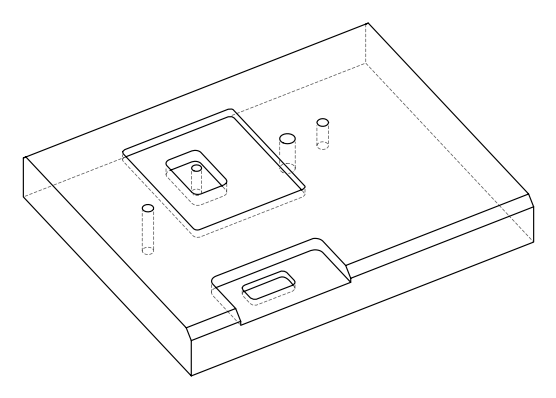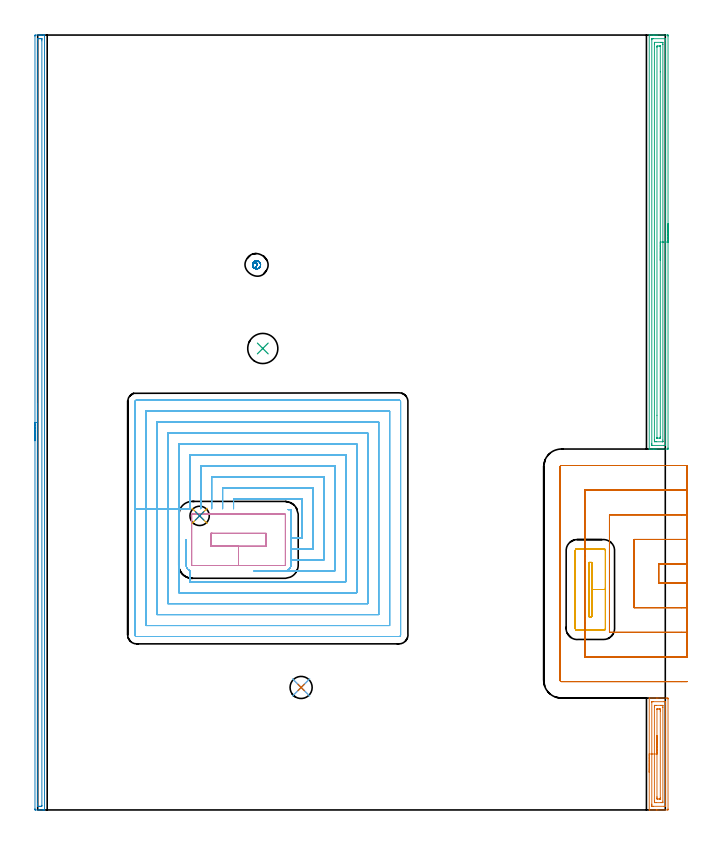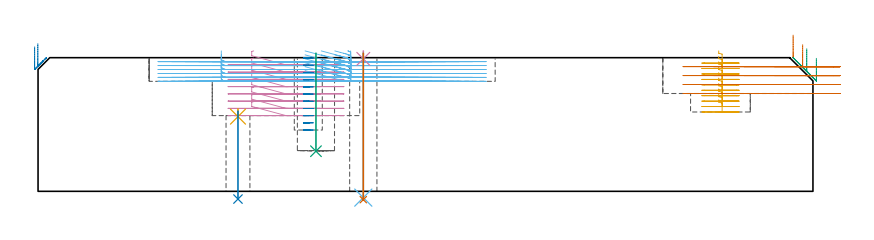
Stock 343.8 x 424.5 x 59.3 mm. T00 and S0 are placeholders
(PLAN: 14 operations, 10 tool changes, 78.2 min)
(1 AREA_MILL | FG_CHAMFER_SURFACE | UGT0205_001 | 2.19 min | 3571 mm3)
(2 AREA_MILL_1 | FG_CHAMFER_SURFACE_1 | UGT0205_001 | 6.98 min | 5738 mm3)
(3 AREA_MILL_2 | FG_CHAMFER_SURFACE_2 | UGT0205_001 | 7.49 min | 12352 mm3)
(4 MILL_RECTANGULAR_POCKET | POCKET_RECTANGULAR_STRAIGHT | UGT0201_103 | Follow Part, ap 3.5, ae 75% | 4.71 min | 69603 mm3)
(5 MILL_RECTANGULAR_POCKET_1 | POCKET_RECTANGULAR_STRAIGHT_1 | NXT0201_013 | Follow Part, ap 2.5, ae 75% | 4.69 min | 34212 mm3)
(6 MILL_RECTANGULAR_POCKET_2 | POCKET_RECTANGULAR_STRAIGHT_2 | NXT0201_009 | Follow Part, ap 2, ae 75% | 39.86 min | 192987 mm3)
(7 MILL_SLOT | SLOT_PARTIAL_RECTANGULAR | UGT0201_100 | Follow Part, ap 4.5, ae 75% | 10.41 min | 120612 mm3)
(8 MILL_BLIND_HOLE_FROM_SOLID_MATERIAL | STEP1POCKET | NXT0201_009 | Spiral | 0.98 min | 3850 mm3)
(9 INDEXABLE_INSERT_DRILL_BLIND_HOLE_FROM_SOLID | STEP1POCKET_1 | NXT0302_004 | 0.18 min | 8831 mm3)
(10 SPOT_DRILL | STEP1HOLE | NXT0321_9005460120000 | 0.03 min | 8 mm3)
(11 SPOT_DRILL_1 | STEP1HOLE_1 | NXT0321_9005460120000 | 0.03 min | 16 mm3)
(12 DRILL_THROUGH_HOLE_INTO_CENTER | STEP1HOLE | NXT0301_042 | 0.26 min | 2314 mm3)
(13 DRILL_TO_ENLARGE_THROUGH_HOLE | STEP1HOLE | NXT0301_092 | 0.26 min | 4438 mm3)
(14 DRILL_THROUGH_HOLE_INTO_CENTER_1 | STEP1HOLE_1 | NXT0301_077 | 0.16 min | 2973 mm3)
(TOOL UGT0205_001 | Chamfer Mill 20 x 3 x 45 deg. | D20 FL50 Z2)
(TOOL UGT0201_103 | End Mill 14 mm | D14 FL19 Z2)
(TOOL NXT0201_013 | ENDMILL 10mm | D10 FL30 Z4)
(TOOL NXT0201_009 | ENDMILL 8mm [2P460-0800-NA 1630] | D8 FL26 Z6)
(TOOL UGT0201_100 | End Mill 18 mm | D18 FL22 Z2)
(TOOL NXT0302_004 | Index. Insert Drill 16.5mm [880-D1650L20-05] | D16.5 PA176 FL83 Z2)
(TOOL NXT0321_9005460120000 | NC Spot Drill, 142deg, 12mm, Carbide, Uncoated | D12 PA142 FL30 Z2)
(TOOL NXT0301_042 | Carbide Drill 7.1mm [860.1-0710-057A1-MM 2214] | D7.1 PA140 FL85 Z2)
(TOOL NXT0301_092 | Carbide Drill 12.1mm [860.1-1210-061A1-MM 2214] | D12.1 PA140 FL77 Z2)
(TOOL NXT0301_077 | Carbide Drill 10.6mm [860.1-1060-053A1-MM 2214] | D10.6 PA140 FL71 Z2)
(OP 1 AREA_MILL)
G17 G21 G94 G90
T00 M6
G54
G17 G0 G90 X335. Y20.65 S1061 M3
G43 Z69.3 H0
G94 G1 Y20.688 Z68.428 F250.
Y20.802 Z67.563
Y20.991 Z66.712
Y21.253 Z65.88
Y21.587 Z65.074
Y21.99 Z64.3
Y22.458 Z63.564
Y22.99 Z62.872
Y23.579 Z62.229
Y24.222 Z61.639
Y24.914 Z61.108
Y25.65 Z60.64
Y26.424 Z60.237
Y27.23 Z59.903
Y28.062 Z59.641
Y28.913 Z59.452
Y29.778 Z59.338
Y30.65 Z59.3
Y61.225
X335.003 Y61.29 Z59.29
X335.117 Y61.3 Z59.181
X338.988 Z55.311
X339.713 Z54.581
X344.445 Z49.851
X344.956 Y61.295 Z49.34
X345.291 Y61.29 Z49.005
X345.296 Y61.127 Z49.001
X345.299 Y60.782
Y0.518
X345.296 Y0.173
X345.291 Y0.01 Z49.005
X344.956 Y0. Z49.34
X339.713 Z54.581
X338.988 Z55.311
X338.839 Z55.459
X335.117 Z59.181
X335.081 Y0.001 Z59.215
X335.004 Y0.01 Z59.29
X335. Y0.075 Z59.3
Y30.65
X336.414 Z57.886
X336.415 Y59.181 Z57.885
X336.416 Y59.267 Z57.884
X336.418 Y59.287 Z57.882
X336.42 Y59.289 Z57.88
X336.437 Y59.293 Z57.863
X336.518 Y59.297 Z57.782
X336.805 Y59.3 Z57.495
X337.092 Z57.208
X343.208 Y59.299 Z51.092
X343.799 Y59.296 Z50.501
X343.857 Y59.29 Z50.443
X343.879 Y59.283 Z50.421
X343.882 Y59.212 Z50.418
X343.884 Y59.009 Z50.416
X343.886 Y58.322 Z50.414
Y58.123
X343.885 Y2.119 Z50.415
X343.884 Y2.033 Z50.416
X343.882 Y2.013 Z50.418
X343.881 Y2.01 Z50.419
X343.863 Y2.007 Z50.437
X343.781 Y2.003 Z50.519
X343.495 Y2. Z50.805
X343.208 Z51.092
X337.092 Y2.001 Z57.208
X336.501 Y2.004 Z57.799
X336.443 Y2.01 Z57.857
X336.421 Y2.017 Z57.879
X336.418 Y2.088 Z57.882
X336.416 Y2.291 Z57.884
X336.414 Y2.978 Z57.886
Y3.177
Y30.65
X337.828 Z56.472
X337.829 Y56.489 Z56.471
X337.836 Y57.237 Z56.464
X337.846 Y57.291 Z56.454
X337.906 Y57.298 Z56.394
X337.966 Y57.299 Z56.334
X338.777 Y57.3 Z55.523
X341.398 Z52.902
X342.273 Y57.299 Z52.027
X342.334 Y57.296 Z51.966
X342.396 Y57.29 Z51.904
X342.465 Y57.274 Z51.835
X342.467 Y57.237 Z51.833
X342.47 Y57.099 Z51.83
X342.472 Y56.351 Z51.829
Y56.212 Z51.828
X342.471 Y4.811 Z51.829
X342.465 Y4.063 Z51.835
X342.454 Y4.009 Z51.846
X342.394 Y4.002 Z51.906
X342.334 Y4.001 Z51.966
X341.523 Y4. Z52.777
X338.902 Z55.398
X338.027 Y4.001 Z56.273
X337.966 Y4.004 Z56.334
X337.904 Y4.01 Z56.396
X337.835 Y4.025 Z56.465
X337.833 Y4.063 Z56.467
X337.83 Y4.2 Z56.47
X337.829 Y4.949 Z56.471
X337.828 Y5.088 Z56.472
Y30.65
X339.243 Z55.057
X339.244 Y55.054 Z55.056
X339.246 Y55.214 Z55.054
X339.249 Y55.27 Z55.051
X339.252 Y55.29 Z55.048
X339.269 Y55.292 Z55.031
X339.357 Y55.296 Z54.943
X339.713 Y55.299 Z54.587
X339.875 Y55.3 Z54.425
X340.587 Y55.299 Z53.713
X340.751 Y55.298 Z53.549
X340.962 Y55.29 Z53.338
X341.051 Y55.28 Z53.249
X341.052 Y55.232 Z53.248
X341.056 Y54.989 Z53.244
X341.057 Y54.578 Z53.243
Y54.101
Y6.722
X341.056 Y6.246 Z53.244
X341.054 Y6.086 Z53.246
X341.051 Y6.03 Z53.249
X341.048 Y6.01 Z53.252
X341.031 Y6.008 Z53.269
X340.943 Y6.004 Z53.357
X340.587 Y6.001 Z53.713
X340.425 Y6. Z53.875
X339.713 Y6.001 Z54.587
X339.549 Y6.002 Z54.751
X339.338 Y6.01 Z54.962
X339.249 Y6.02 Z55.051
X339.248 Y6.068 Z55.052
X339.244 Y6.311 Z55.056
X339.243 Y6.722 Z55.057
Y7.199
Y30.65
Y31.522 Z55.095
Y32.386 Z55.209
Y33.238 Z55.398
Y34.07 Z55.66
Y34.876 Z55.994
Y35.65 Z56.397
Y36.386 Z56.866
Y37.078 Z57.397
Y37.721 Z57.986
Y38.31 Z58.629
Y38.841 Z59.322
Y39.31 Z60.057
Y39.713 Z60.831
Y40.047 Z61.637
Y40.309 Z62.469
Y40.498 Z63.321
Y40.612 Z64.186
Y40.65 Z65.057
G0 Z69.3
M5
M2
(OP 2 AREA_MILL_1)
G17 G21 G94 G90
T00 M6
G54
G17 G0 G90 X-1.5 Y202.25 S1061 M3
G43 Z69.3 H0
Z64.1
G94 G1 Y202.288 Z63.228 F250.
Y202.402 Z62.364
Y202.591 Z61.512
Y202.853 Z60.68
Y203.187 Z59.874
Y203.59 Z59.1
Y204.058 Z58.364
Y204.59 Z57.672
Y205.179 Z57.029
Y205.822 Z56.44
Y206.514 Z55.908
Y207.25 Z55.44
Y208.024 Z55.037
Y208.83 Z54.703
Y209.662 Z54.441
Y210.514 Z54.252
Y211.378 Z54.138
Y212.25 Z54.1
X-1.499 Y423.887 Z54.101
X-1.496 Y424.295 Z54.102
X-1.491 Y424.49 Z54.105
X-1.095 Y424.5 Z54.5
X0.661 Z56.255
X1.212 Z56.809
X1.539 Z57.135
X2.09 Z57.686
X2.417 Z58.012
X3.072 Z58.671
X3.398 Z58.998
X3.551 Y424.498 Z59.143
X3.698 Y424.49 Z59.288
X3.7 Y424.333 Z59.3
Y0.166
X3.698 Y0.01 Z59.288
X3.551 Y0.002 Z59.143
X3.398 Y0. Z58.998
X3.072 Z58.671
X2.417 Z58.012
X1.212 Z56.809
X0.661 Z56.255
X-1.095 Y0.001 Z54.5
X-1.321 Y0.004 Z54.275
X-1.491 Y0.01 Z54.105
X-1.496 Y0.205 Z54.101
X-1.499 Y0.613
X-1.5 Y212.25 Z54.1
X-0.086 Z55.514
X-0.085 Y421.967 Z55.515
X-0.084 Y422.101 Z55.516
X-0.079 Y422.471 Z55.521
X0.278 Y422.491 Z55.878
X0.661 Y422.497 Z56.261
X1.147 Y422.5 Z56.747
X1.539 Z57.139
X2.025 Z57.625
X2.211 Y422.497 Z57.811
X2.241 Y422.495 Z57.841
X2.269 Y422.491 Z57.869
X2.279 Y422.455 Z57.879
X2.284 Y422.237 Z57.884
X2.285 Y422.101 Z57.885
X2.286 Y421.342 Z57.886
X2.285 Y2.533 Z57.885
X2.284 Y2.399 Z57.884
X2.279 Y2.029 Z57.879
X1.922 Y2.009 Z57.522
X1.539 Y2.003 Z57.139
X1.053 Y2. Z56.653
X0.661 Z56.261
X0.175 Z55.775
X-0.011 Y2.003 Z55.589
X-0.041 Y2.005 Z55.559
X-0.069 Y2.009 Z55.531
X-0.079 Y2.045 Z55.521
X-0.084 Y2.263 Z55.516
X-0.085 Y2.399 Z55.515
X-0.086 Y3.158 Z55.514
Y212.25
Y213.122 Z55.552
Y213.986 Z55.666
Y214.838 Z55.855
Y215.67 Z56.117
Y216.476 Z56.451
Y217.25 Z56.854
Y217.986 Z57.323
Y218.678 Z57.854
Y219.321 Z58.443
Y219.91 Z59.086
Y220.442 Z59.779
Y220.91 Z60.514
Y221.313 Z61.288
Y221.647 Z62.094
Y221.909 Z62.926
Y222.098 Z63.778
Y222.212 Z64.643
Y222.25 Z65.514
G0 Z69.3
M5
M2
(OP 3 AREA_MILL_2)
G17 G21 G94 G90
T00 M6
G54
G17 G0 G90 X345.3 Y321.1 S1061 M3
G43 Z69.3 H0
Z59.
G94 G1 Y321.062 Z58.128 F250.
Y320.948 Z57.264
Y320.759 Z56.412
Y320.497 Z55.58
Y320.163 Z54.774
Y319.76 Z54.
Y319.291 Z53.264
Y318.76 Z52.572
Y318.171 Z51.929
Y317.528 Z51.34
Y316.836 Z50.809
Y316.1 Z50.34
Y315.326 Z49.937
Y314.52 Z49.603
Y313.688 Z49.341
Y312.836 Z49.152
Y311.972 Z49.038
Y311.1 Z49.
Y198.295
X345.294 Y197.748 Z49.004
X345.291 Y197.71 Z49.006
X345.246 Y197.7 Z49.051
X338.839 Z55.455
X338.258 Z56.039
X337.966 Z56.331
X337.385 Z56.912
X337.092 Z57.204
X336.506 Z57.793
X335.93 Z58.369
X335.344 Z58.955
X335.231 Z59.068
X335.115 Y197.701 Z59.178
X335.078 Y197.703 Z59.213
X335.003 Y197.71 Z59.288
X335. Y197.85 Z59.3
Y424.351
X335.002 Y424.49 Z59.288
X335.113 Y424.497 Z59.179
X335.231 Y424.5 Z59.068
X335.93 Z58.369
X336.505 Z57.794
X337.092 Z57.204
X337.385 Z56.912
X337.966 Z56.331
X338.259 Z56.039
X338.839 Z55.455
X339.423 Z54.873
X344.956 Z49.341
X345.25 Y424.496 Z49.047
X345.292 Y424.49 Z49.005
X345.299 Y424.446 Z48.999
X345.3 Y423.905 Z49.
Y311.1
X343.886 Z50.414
X343.885 Y200.279 Z50.415
X343.884 Y200.079 Z50.416
X343.88 Y199.734 Z50.42
X343.879 Y199.718 Z50.421
X343.866 Y199.71 Z50.434
X343.802 Y199.705 Z50.498
X343.703 Y199.702 Z50.597
X343.579 Y199.7 Z50.721
X343.208 Z51.092
X336.588 Y199.701 Z57.712
X336.46 Y199.705 Z57.84
X336.436 Y199.709 Z57.864
X336.421 Y199.715 Z57.879
X336.42 Y199.742 Z57.88
X336.416 Y199.877 Z57.884
X336.415 Y200.079 Z57.885
X336.414 Y200.77 Z57.886
X336.415 Y421.92 Z57.885
X336.416 Y422.121 Z57.884
X336.42 Y422.466 Z57.88
X336.421 Y422.482 Z57.879
X336.433 Y422.49 Z57.867
X336.498 Y422.495 Z57.802
X336.597 Y422.498 Z57.703
X336.721 Y422.5 Z57.579
X337.092 Z57.208
X343.712 Y422.499 Z50.588
X343.84 Y422.495 Z50.46
X343.864 Y422.491 Z50.436
X343.879 Y422.485 Z50.421
X343.88 Y422.458 Z50.42
X343.884 Y422.323 Z50.416
X343.885 Y422.121 Z50.415
X343.886 Y421.43 Z50.414
Y311.1
X342.472 Z51.828
X342.471 Y202.614 Z51.829
X342.469 Y201.862 Z51.831
X342.467 Y201.727 Z51.833
X342.465 Y201.712 Z51.835
X342.453 Y201.708 Z51.847
X342.414 Y201.704 Z51.886
X342.334 Y201.701 Z51.966
X338.839 Y201.7 Z55.461
X338.121 Y201.704 Z56.179
X337.966 Y201.71 Z56.334
X337.835 Y201.731 Z56.465
X337.832 Y201.862 Z56.468
X337.83 Y202.001 Z56.47
X337.829 Y202.754 Z56.471
X337.828 Y202.894 Z56.472
X337.829 Y419.586 Z56.471
X337.831 Y420.338 Z56.469
X337.833 Y420.473 Z56.467
X337.835 Y420.488 Z56.465
X337.847 Y420.492 Z56.453
X337.886 Y420.496 Z56.414
X337.966 Y420.499 Z56.334
X341.461 Y420.5 Z52.839
X342.179 Y420.496 Z52.121
X342.334 Y420.49 Z51.966
X342.465 Y420.469 Z51.835
X342.468 Y420.338 Z51.832
X342.47 Y420.199 Z51.83
X342.471 Y419.446 Z51.829
X342.472 Y419.306 Z51.828
Y311.1
X341.057 Z53.243
Y204.538
X341.056 Y204.059 Z53.244
X341.054 Y203.898 Z53.246
X341.05 Y203.771 Z53.25
X341.043 Y203.71 Z53.257
X340.534 Y203.7 Z53.766
X339.66 Z54.64
X339.312 Y203.703 Z54.988
X339.269 Y203.706 Z55.031
X339.252 Y203.71 Z55.048
X339.249 Y203.72 Z55.051
X339.245 Y203.772 Z55.055
X339.244 Y203.822 Z55.056
X339.243 Y216.208 Z55.057
Y417.662
X339.244 Y418.141 Z55.056
X339.246 Y418.302 Z55.054
X339.25 Y418.429 Z55.05
X339.257 Y418.49 Z55.043
X339.766 Y418.5 Z54.534
X340.64 Z53.66
X340.988 Y418.497 Z53.312
X341.031 Y418.494 Z53.269
X341.048 Y418.49 Z53.252
X341.051 Y418.48 Z53.249
X341.055 Y418.428 Z53.245
X341.056 Y418.378 Z53.244
X341.057 Y404.342 Z53.243
Y311.1
Y310.228 Z53.281
Y309.363 Z53.395
Y308.512 Z53.583
Y307.68 Z53.846
Y306.874 Z54.18
Y306.1 Z54.582
Y305.364 Z55.051
Y304.672 Z55.582
Y304.029 Z56.172
Y303.44 Z56.815
Y302.908 Z57.507
Y302.44 Z58.243
Y302.037 Z59.017
Y301.703 Z59.822
Y301.441 Z60.655
Y301.252 Z61.506
Y301.138 Z62.371
Y301.1 Z63.243
G0 Z69.3
M5
M2
(OP 4 MILL_RECTANGULAR_POCKET)
G17 G21 G94 G90
T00 M6
G54
G17 G0 G90 X95.685 Y151.5 S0 M3
G43 Z69.3 H0
Z62.3
G94 G1 X94.8 Z62.063 F250.
Y144.4 Z60.16
X110. Z56.087
X125.2 F500.
Y151.5
X94.8
Y144.4
X110.
Y133.9
X135.4
G3 X135.7 Y134.2 R0.3
G1 Y161.7
G3 X135.4 Y162. R0.3
G1 X84.6
G3 X84.3 Y161.7 R0.3
G1 Y134.2
G3 X84.6 Y133.9 R0.3
G1 X110.
X111.
G0 X95.685 Y151.5 Z59.087
G1 X94.8 Z58.85 F250.
Y144.4 Z56.948
X110. Z52.875
X125.2 F500.
Y151.5
X94.8
Y144.4
X110.
Y133.9
X135.4
G3 X135.7 Y134.2 R0.3
G1 Y161.7
G3 X135.4 Y162. R0.3
G1 X84.6
G3 X84.3 Y161.7 R0.3
G1 Y134.2
G3 X84.6 Y133.9 R0.3
G1 X110.
X111.
G0 X95.685 Y151.5 Z55.875
G1 X94.8 Z55.638 F250.
Y144.4 Z53.735
X110. Z49.662
X125.2 F500.
Y151.5
X94.8
Y144.4
X110.
Y133.9
X135.4
G3 X135.7 Y134.2 R0.3
G1 Y161.7
G3 X135.4 Y162. R0.3
G1 X84.6
G3 X84.3 Y161.7 R0.3
G1 Y134.2
G3 X84.6 Y133.9 R0.3
G1 X110.
X111.
G0 X95.685 Y151.5 Z52.662
G1 X94.8 Z52.425 F250.
Y144.4 Z50.523
X110. Z46.45
X125.2 F500.
Y151.5
X94.8
Y144.4
X110.
Y133.9
X135.4
G3 X135.7 Y134.2 R0.3
G1 Y161.7
G3 X135.4 Y162. R0.3
G1 X84.6
G3 X84.3 Y161.7 R0.3
G1 Y134.2
G3 X84.6 Y133.9 R0.3
G1 X110.
X111.
G0 X95.685 Y151.5 Z49.45
G1 X94.8 Z49.213 F250.
Y144.4 Z47.31
X110. Z43.237
X125.2 F500.
Y151.5
X94.8
Y144.4
X110.
Y133.9
X135.4
G3 X135.7 Y134.2 R0.3
G1 Y161.7
G3 X135.4 Y162. R0.3
G1 X84.6
G3 X84.3 Y161.7 R0.3
G1 Y134.2
G3 X84.6 Y133.9 R0.3
G1 X110.
X111.
G0 X95.685 Y151.5 Z46.237
G1 X94.8 Z46. F250.
Y144.4 Z44.098
X110. Z40.025
X125.2 F500.
Y151.5
X94.8
Y144.4
X110.
Y133.9
X135.4
G3 X135.7 Y134.2 R0.3
G1 Y161.7
G3 X135.4 Y162. R0.3
G1 X84.6
G3 X84.3 Y161.7 R0.3
G1 Y134.2
G3 X84.6 Y133.9 R0.3
G1 X110.
X111.
G0 X95.685 Y151.5 Z43.025
G1 X94.8 Z42.788 F250.
Y144.4 Z40.885
X110. Z36.812
X125.2 F500.
Y151.5
X94.8
Y144.4
X110.
Y133.9
X135.4
G3 X135.7 Y134.2 R0.3
G1 Y161.7
G3 X135.4 Y162. R0.3
G1 X84.6
G3 X84.3 Y161.7 R0.3
G1 Y134.2
G3 X84.6 Y133.9 R0.3
G1 X110.
X111.
G0 X95.685 Y151.5 Z39.812
G1 X94.8 Z39.575 F250.
Y144.4 Z37.673
X110. Z33.6
X125.2 F500.
Y151.5
X94.8
Y144.4
X110.
Y133.9
X135.4
G3 X135.7 Y134.2 R0.3
G1 Y161.7
G3 X135.4 Y162. R0.3
G1 X84.6
G3 X84.3 Y161.7 R0.3
G1 Y134.2
G3 X84.6 Y133.9 R0.3
G1 X110.
X111.
G0 Z69.3
M5
M2
(OP 5 MILL_RECTANGULAR_POCKET_1)
G17 G21 G94 G90
T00 M6
G54
G17 G0 G90 X302. Y109.74 S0 M3
G43 Z69.3 H0
Z62.3
G94 G1 Y105.9 Z61.271 F250.
X303.5 Z60.869
Y120.75 Z56.89
Y135.6 F500.
X302.
Y105.9
X303.5
Y120.75
X311.
Y142.1
G3 X310. Y143.1 R1.
G1 X295.5
G3 X294.5 Y142.1 R1.
G1 Y99.4
G3 X295.5 Y98.4 R1.
G1 X310.
G3 X311. Y99.4 R1.
G1 Y120.75
Y121.75
G0 X302. Y109.74 Z59.89
G1 Y105.9 Z58.861 F250.
X303.5 Z58.459
Y120.75 Z54.48
Y135.6 F500.
X302.
Y105.9
X303.5
Y120.75
X311.
Y142.1
G3 X310. Y143.1 R1.
G1 X295.5
G3 X294.5 Y142.1 R1.
G1 Y99.4
G3 X295.5 Y98.4 R1.
G1 X310.
G3 X311. Y99.4 R1.
G1 Y120.75
Y121.75
G0 X302. Y109.74 Z57.48
G1 Y105.9 Z56.451 F250.
X303.5 Z56.049
Y120.75 Z52.07
Y135.6 F500.
X302.
Y105.9
X303.5
Y120.75
X311.
Y142.1
G3 X310. Y143.1 R1.
G1 X295.5
G3 X294.5 Y142.1 R1.
G1 Y99.4
G3 X295.5 Y98.4 R1.
G1 X310.
G3 X311. Y99.4 R1.
G1 Y120.75
Y121.75
G0 X302. Y109.74 Z55.07
G1 Y105.9 Z54.041 F250.
X303.5 Z53.639
Y120.75 Z49.66
Y135.6 F500.
X302.
Y105.9
X303.5
Y120.75
X311.
Y142.1
G3 X310. Y143.1 R1.
G1 X295.5
G3 X294.5 Y142.1 R1.
G1 Y99.4
G3 X295.5 Y98.4 R1.
G1 X310.
G3 X311. Y99.4 R1.
G1 Y120.75
Y121.75
G0 X302. Y109.74 Z52.66
G1 Y105.9 Z51.631 F250.
X303.5 Z51.229
Y120.75 Z47.25
Y135.6 F500.
X302.
Y105.9
X303.5
Y120.75
X311.
Y142.1
G3 X310. Y143.1 R1.
G1 X295.5
G3 X294.5 Y142.1 R1.
G1 Y99.4
G3 X295.5 Y98.4 R1.
G1 X310.
G3 X311. Y99.4 R1.
G1 Y120.75
Y121.75
G0 X302. Y109.74 Z50.25
G1 Y105.9 Z49.221 F250.
X303.5 Z48.819
Y120.75 Z44.84
Y135.6 F500.
X302.
Y105.9
X303.5
Y120.75
X311.
Y142.1
G3 X310. Y143.1 R1.
G1 X295.5
G3 X294.5 Y142.1 R1.
G1 Y99.4
G3 X295.5 Y98.4 R1.
G1 X310.
G3 X311. Y99.4 R1.
G1 Y120.75
Y121.75
G0 X302. Y109.74 Z47.84
G1 Y105.9 Z46.811 F250.
X303.5 Z46.409
Y120.75 Z42.43
Y135.6 F500.
X302.
Y105.9
X303.5
Y120.75
X311.
Y142.1
G3 X310. Y143.1 R1.
G1 X295.5
G3 X294.5 Y142.1 R1.
G1 Y99.4
G3 X295.5 Y98.4 R1.
G1 X310.
G3 X311. Y99.4 R1.
G1 Y120.75
Y121.75
G0 X302. Y109.74 Z45.43
G1 Y105.9 Z44.401 F250.
X303.5 Z43.999
Y120.75 Z40.02
Y135.6 F500.
X302.
Y105.9
X303.5
Y120.75
X311.
Y142.1
G3 X310. Y143.1 R1.
G1 X295.5
G3 X294.5 Y142.1 R1.
G1 Y99.4
G3 X295.5 Y98.4 R1.
G1 X310.
G3 X311. Y99.4 R1.
G1 Y120.75
Y121.75
G0 X302. Y109.74 Z43.02
G1 Y105.9 Z41.991 F250.
X303.5 Z41.589
Y120.75 Z37.61
Y135.6 F500.
X302.
Y105.9
X303.5
Y120.75
X311.
Y142.1
G3 X310. Y143.1 R1.
G1 X295.5
G3 X294.5 Y142.1 R1.
G1 Y99.4
G3 X295.5 Y98.4 R1.
G1 X310.
G3 X311. Y99.4 R1.
G1 Y120.75
Y121.75
G0 X302. Y109.74 Z40.61
G1 Y105.9 Z39.581 F250.
X303.5 Z39.179
Y120.75 Z35.2
Y135.6 F500.
X302.
Y105.9
X303.5
Y120.75
X311.
Y142.1
G3 X310. Y143.1 R1.
G1 X295.5
G3 X294.5 Y142.1 R1.
G1 Y99.4
G3 X295.5 Y98.4 R1.
G1 X310.
G3 X311. Y99.4 R1.
G1 Y120.75
Y121.75
G0 Z69.3
M5
M2
(OP 6 MILL_RECTANGULAR_POCKET_2)
G17 G21 G94 G90
T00 M6
G54
G17 G0 G90 X138.7 Y137.273 S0 M3
G43 Z69.3 H1
Z62.3
G94 G1 Y155. Z57.55 F250.
X138.8 F500.
Y164.5
X137.142
G0 X137.495 Y131.638 Z62.3
G1 X137.514 Y131.652 Z62.294 F250.
X137.749 Y131.863 Z62.209
X137.87 Y131.992 Z62.162
X138.048 Y132.212 Z62.086
X138.335 Y132.694 Z61.935
X138.553 Y133.212 Z61.785
X138.676 Y133.722 Z61.644
X138.715 Y134.229 Z61.508
X138.7 Y135.777 Z61.093
Y149. Z57.55
X144.8 F500.
Y170.5
X107.3
Y165.
G0 X131.662 Y130.9 Z62.3
G1 X134.104 Z61.646 F250.
X135.568 Y130.895 Z61.253
X135.932 Y130.938 Z61.155
X136.403 Y131.056 Z61.025
X136.696 Y131.174 Z60.94
X137.222 Y131.439 Z60.783
X137.249 Y131.457 Z60.774
X137.514 Y131.652 Z60.686
X137.749 Y131.863 Z60.601
X137.87 Y131.992 Z60.554
X138.048 Y132.212 Z60.478
X138.335 Y132.694 Z60.328
X138.553 Y133.212 Z60.177
X138.676 Y133.722 Z60.036
X138.715 Y134.229 Z59.9
X138.7 Y135.777 Z59.485
Y143. Z57.55
X150.8 F500.
Y176.5
X101.3
Y165.
G0 X125.662 Y130.9 Z62.3
G1 X134.104 Z60.038 F250.
X135.568 Y130.895 Z59.646
X135.932 Y130.938 Z59.548
X136.403 Y131.056 Z59.417
X136.696 Y131.174 Z59.333
X137.222 Y131.439 Z59.175
X137.249 Y131.457 Z59.166
X137.514 Y131.652 Z59.078
X137.749 Y131.863 Z58.993
X137.87 Y131.992 Z58.946
X138.048 Y132.212 Z58.87
X138.335 Y132.694 Z58.72
X138.553 Y133.212 Z58.569
X138.676 Y133.722 Z58.429
X138.715 Y134.229 Z58.292
X138.7 Y137. Z57.55
X156.8 F500.
Y182.5
X95.3
Y165.
G0 X118.466 Y130.9 Z62.3
G1 X134.104 Z58.11 F250.
X135.568 Y130.895 Z57.718
X135.932 Y130.938 Z57.619
X136.112 Y130.983 Z57.57
X136.184 Y131. Z57.55
X162.8 F500.
Y188.5
X89.3
Y165.
G0 X81.3 Y148.078 Z62.3
G1 X81.294 Y135.143 Z58.834 F250.
X81.285 Y134.229 Z58.589
X81.296 Y133.949 Z58.514
X81.392 Y133.42 Z58.37
X81.559 Y132.909 Z58.226
X81.683 Y132.657 Z58.151
X81.997 Y132.156 Z57.992
X82.317 Y131.798 Z57.864
X82.519 Y131.619 Z57.791
X83.051 Y131.282 Z57.622
X83.3 Y131.175 Z57.55
Y125. F500.
X168.8
Y194.5
X83.3
Y164.718
X77.3
Y119.
X174.8
Y200.5
X77.3
Y164.718
X71.3
Y113.
X180.8
Y206.5
X71.3
Y164.718
X65.3
Y107.
X186.8
Y212.5
X65.3
Y164.718
X59.3
Y101.
X192.8
Y218.5
X59.3
Y164.718
X53.3
Y95.8
G3 X54.1 Y95. R0.8
G1 X198.
G3 X198.8 Y95.8 R0.8
G1 Y223.7
G3 X198. Y224.5 R0.8
G1 X54.1
G3 X53.3 Y223.7 R0.8
G1 Y164.718
Y163.718
G0 X138.7 Y137.273 Z60.55
G1 Y155. Z55.8 F250.
X138.8 F500.
Y164.5
X137.142
G0 X137.495 Y131.638 Z60.55
G1 X137.514 Y131.652 Z60.544 F250.
X137.749 Y131.863 Z60.459
X137.87 Y131.992 Z60.412
X138.048 Y132.212 Z60.336
X138.365 Y132.753 Z60.168
X138.47 Y133.016 Z60.092
X138.573 Y133.277 Z60.017
X138.623 Y133.447 Z59.969
X138.676 Y133.722 Z59.894
X138.715 Y134.229 Z59.758
X138.7 Y135.46 Z59.428
Y149. Z55.8
X144.8 F500.
Y170.5
X107.3
Y165.
G0 X131.663 Y130.9 Z60.55
G1 X134.104 Z59.896 F250.
X135.568 Y130.895 Z59.504
X135.932 Y130.938 Z59.405
X136.378 Y131.048 Z59.282
X136.403 Y131.056 Z59.275
X136.696 Y131.174 Z59.19
X137.222 Y131.439 Z59.033
X137.249 Y131.457 Z59.024
X137.514 Y131.652 Z58.936
X137.749 Y131.863 Z58.851
X137.87 Y131.992 Z58.804
X138.048 Y132.212 Z58.728
X138.365 Y132.753 Z58.56
X138.47 Y133.016 Z58.484
X138.573 Y133.277 Z58.409
X138.623 Y133.447 Z58.361
X138.676 Y133.722 Z58.286
X138.715 Y134.229 Z58.15
X138.7 Y135.46 Z57.82
Y143. Z55.8
X150.8 F500.
Y176.5
X101.3
Y165.
G0 X125.663 Y130.9 Z60.55
G1 X134.104 Z58.288 F250.
X135.568 Y130.895 Z57.896
X135.932 Y130.938 Z57.798
X136.378 Y131.048 Z57.675
X136.403 Y131.056 Z57.668
X136.696 Y131.174 Z57.583
X137.222 Y131.439 Z57.425
X137.249 Y131.457 Z57.416
X137.514 Y131.652 Z57.328
X137.749 Y131.863 Z57.243
X137.87 Y131.992 Z57.196
X138.048 Y132.212 Z57.12
X138.365 Y132.753 Z56.952
X138.47 Y133.016 Z56.876
X138.573 Y133.277 Z56.801
X138.623 Y133.447 Z56.754
X138.676 Y133.722 Z56.679
X138.715 Y134.229 Z56.542
X138.7 Y137. Z55.8
X156.8 F500.
Y182.5
X95.3
Y165.
G0 X118.466 Y130.9 Z60.55
G1 X134.104 Z56.36 F250.
X135.568 Y130.895 Z55.968
X135.932 Y130.938 Z55.869
X136.184 Y131. Z55.8
X162.8 F500.
Y188.5
X89.3
Y165.
G0 X81.3 Y148.079 Z60.55
G1 Y135.161 Z57.089 F250.
X81.293 Y133.992 Z56.775
X81.444 Y133.235 Z56.568
X81.544 Y132.974 Z56.494
X81.606 Y132.813 Z56.447
X81.683 Y132.657 Z56.401
X81.997 Y132.156 Z56.242
X82.317 Y131.798 Z56.114
X82.519 Y131.619 Z56.041
X83.051 Y131.282 Z55.872
X83.3 Y131.175 Z55.8
Y125. F500.
X168.8
Y194.5
X83.3
Y164.718
X77.3
Y119.
X174.8
Y200.5
X77.3
Y164.718
X71.3
Y113.
X180.8
Y206.5
X71.3
Y164.718
X65.3
Y107.
X186.8
Y212.5
X65.3
Y164.718
X59.3
Y101.
X192.8
Y218.5
X59.3
Y164.718
X53.3
Y95.8
G3 X54.1 Y95. R0.8
G1 X198.
G3 X198.8 Y95.8 R0.8
G1 Y223.7
G3 X198. Y224.5 R0.8
G1 X54.1
G3 X53.3 Y223.7 R0.8
G1 Y164.718
Y163.718
G0 X138.7 Y137.273 Z58.8
G1 Y155. Z54.05 F250.
X138.8 F500.
Y164.5
X137.142
G0 X137.495 Y131.638 Z58.8
G1 X137.514 Y131.652 Z58.794 F250.
X137.749 Y131.863 Z58.709
X137.865 Y131.986 Z58.664
X138.043 Y132.206 Z58.588
X138.365 Y132.754 Z58.418
X138.47 Y133.016 Z58.342
X138.573 Y133.277 Z58.267
X138.621 Y133.437 Z58.222
X138.677 Y133.726 Z58.143
X138.713 Y134.21 Z58.013
X138.7 Y134.892 Z57.83
Y135.161 Z57.758
Y149. Z54.05
X144.8 F500.
Y170.5
X107.3
Y165.
G0 X131.662 Y130.9 Z58.8
G1 X134.104 Z58.146 F250.
X135.568 Y130.895 Z57.753
X135.932 Y130.938 Z57.655
X136.378 Y131.048 Z57.532
X136.403 Y131.056 Z57.525
X136.696 Y131.174 Z57.44
X137.222 Y131.439 Z57.283
X137.249 Y131.457 Z57.274
X137.514 Y131.652 Z57.186
X137.749 Y131.863 Z57.101
X137.865 Y131.986 Z57.056
X138.043 Y132.206 Z56.98
X138.365 Y132.754 Z56.81
X138.47 Y133.016 Z56.734
X138.573 Y133.277 Z56.659
X138.621 Y133.437 Z56.614
X138.677 Y133.726 Z56.535
X138.713 Y134.21 Z56.405
X138.7 Y134.892 Z56.222
Y135.161 Z56.15
Y143. Z54.05
X150.8 F500.
Y176.5
X101.3
Y165.
G0 X125.662 Y130.9 Z58.8
G1 X134.104 Z56.538 F250.
X135.568 Y130.895 Z56.146
X135.932 Y130.938 Z56.048
X136.378 Y131.048 Z55.925
X136.403 Y131.056 Z55.918
X136.696 Y131.174 Z55.833
X137.222 Y131.439 Z55.675
X137.249 Y131.457 Z55.666
X137.514 Y131.652 Z55.578
X137.749 Y131.863 Z55.493
X137.865 Y131.986 Z55.448
X138.043 Y132.206 Z55.372
X138.365 Y132.754 Z55.202
X138.47 Y133.016 Z55.126
X138.573 Y133.277 Z55.051
X138.621 Y133.437 Z55.006
X138.677 Y133.726 Z54.928
X138.713 Y134.21 Z54.797
X138.7 Y137. Z54.05
X156.8 F500.
Y182.5
X95.3
Y165.
G0 X118.466 Y130.9 Z58.8
G1 X134.104 Z54.61 F250.
X135.568 Y130.895 Z54.218
X135.932 Y130.938 Z54.119
X136.184 Y131. Z54.05
X162.8 F500.
Y188.5
X89.3
Y165.
G0 X81.3 Y148.079 Z58.8
G1 Y135.145 Z55.334 F250.
Y134.892 Z55.267
X81.287 Y134.228 Z55.088
X81.297 Y133.949 Z55.014
X81.444 Y133.234 Z54.818
X81.545 Y132.973 Z54.743
X81.607 Y132.811 Z54.697
X81.685 Y132.654 Z54.65
X81.88 Y132.343 Z54.551
X81.996 Y132.157 Z54.493
X82.317 Y131.797 Z54.363
X82.52 Y131.618 Z54.291
X82.831 Y131.406 Z54.19
X83.3 Y131.175 Z54.05
Y125. F500.
X168.8
Y194.5
X83.3
Y164.718
X77.3
Y119.
X174.8
Y200.5
X77.3
Y164.718
X71.3
Y113.
X180.8
Y206.5
X71.3
Y164.718
X65.3
Y107.
X186.8
Y212.5
X65.3
Y164.718
X59.3
Y101.
X192.8
Y218.5
X59.3
Y164.718
X53.3
Y95.8
G3 X54.1 Y95. R0.8
G1 X198.
G3 X198.8 Y95.8 R0.8
G1 Y223.7
G3 X198. Y224.5 R0.8
G1 X54.1
G3 X53.3 Y223.7 R0.8
G1 Y164.718
Y163.718
G0 X138.7 Y137.273 Z57.05
G1 Y155. Z52.3 F250.
X138.8 F500.
Y164.5
X137.142
G0 X137.494 Y131.637 Z57.05
G1 X137.749 Y131.863 Z56.959 F250.
X137.865 Y131.986 Z56.913
X138.043 Y132.206 Z56.838
X138.365 Y132.754 Z56.667
X138.47 Y133.016 Z56.592
X138.537 Y133.185 Z56.543
X138.664 Y133.647 Z56.414
X138.713 Y134.21 Z56.263
X138.7 Y135.632 Z55.882
Y149. Z52.3
X144.8 F500.
Y170.5
X107.3
Y165.
G0 X131.662 Y130.9 Z57.05
G1 X134.104 Z56.395 F250.
X135.568 Y130.895 Z56.003
X135.932 Y130.938 Z55.905
X136.378 Y131.048 Z55.782
X136.403 Y131.056 Z55.775
X136.696 Y131.174 Z55.69
X137.222 Y131.439 Z55.532
X137.249 Y131.457 Z55.524
X137.514 Y131.652 Z55.436
X137.865 Y131.986 Z55.306
X138.043 Y132.206 Z55.23
X138.365 Y132.754 Z55.06
X138.47 Y133.016 Z54.984
X138.537 Y133.185 Z54.935
X138.664 Y133.647 Z54.807
X138.713 Y134.21 Z54.655
X138.7 Y135.632 Z54.274
Y143. Z52.3
X150.8 F500.
Y176.5
X101.3
Y165.
G0 X125.662 Y130.9 Z57.05
G1 X134.104 Z54.788 F250.
X135.568 Y130.895 Z54.396
X135.932 Y130.938 Z54.297
X136.378 Y131.048 Z54.174
X136.403 Y131.056 Z54.167
X136.696 Y131.174 Z54.083
X137.222 Y131.439 Z53.925
X137.249 Y131.457 Z53.916
X137.514 Y131.652 Z53.828
X137.865 Y131.986 Z53.698
X138.043 Y132.206 Z53.622
X138.365 Y132.754 Z53.452
X138.47 Y133.016 Z53.376
X138.537 Y133.185 Z53.328
X138.664 Y133.647 Z53.199
X138.713 Y134.21 Z53.048
X138.7 Y137. Z52.3
X156.8 F500.
Y182.5
X95.3
Y165.
G0 X118.466 Y130.9 Z57.05
G1 X134.104 Z52.86 F250.
X135.568 Y130.895 Z52.468
X135.932 Y130.938 Z52.369
X136.184 Y131. Z52.3
X162.8 F500.
Y188.5
X89.3
Y165.
G0 X81.3 Y148.079 Z57.05
G1 X81.298 Y134.783 Z53.487 F250.
X81.287 Y134.21 Z53.334
X81.299 Y133.931 Z53.259
X81.444 Y133.234 Z53.068
X81.545 Y132.973 Z52.993
X81.607 Y132.811 Z52.947
X81.685 Y132.654 Z52.9
X81.88 Y132.343 Z52.801
X81.996 Y132.157 Z52.743
X82.317 Y131.797 Z52.614
X82.52 Y131.618 Z52.541
X82.836 Y131.403 Z52.439
X83.3 Y131.175 Z52.3
Y125. F500.
X168.8
Y194.5
X83.3
Y164.718
X77.3
Y119.
X174.8
Y200.5
X77.3
Y164.718
X71.3
Y113.
X180.8
Y206.5
X71.3
Y164.718
X65.3
Y107.
X186.8
Y212.5
X65.3
Y164.718
X59.3
Y101.
X192.8
Y218.5
X59.3
Y164.718
X53.3
Y95.8
G3 X54.1 Y95. R0.8
G1 X198.
G3 X198.8 Y95.8 R0.8
G1 Y223.7
G3 X198. Y224.5 R0.8
G1 X54.1
G3 X53.3 Y223.7 R0.8
G1 Y164.718
Y163.718
G0 X138.7 Y137.273 Z55.3
G1 Y155. Z50.55 F250.
X138.8 F500.
Y164.5
X137.142
G0 X137.495 Y131.638 Z55.3
G1 X137.514 Y131.652 Z55.294 F250.
X137.749 Y131.863 Z55.209
X137.87 Y131.992 Z55.162
X138.048 Y132.212 Z55.086
X138.374 Y132.772 Z54.912
X138.605 Y133.377 Z54.738
X138.665 Y133.654 Z54.663
X138.676 Y133.722 Z54.644
X138.713 Y134.21 Z54.513
X138.7 Y135.632 Z54.132
Y149. Z50.55
X144.8 F500.
Y170.5
X107.3
Y165.
G0 X131.662 Y130.9 Z55.3
G1 X134.104 Z54.646 F250.
X135.568 Y130.895 Z54.253
X135.932 Y130.938 Z54.155
X136.378 Y131.048 Z54.032
X136.403 Y131.056 Z54.025
X136.696 Y131.174 Z53.94
X137.222 Y131.439 Z53.783
X137.249 Y131.457 Z53.774
X137.514 Y131.652 Z53.686
X137.749 Y131.863 Z53.601
X137.87 Y131.992 Z53.554
X138.048 Y132.212 Z53.478
X138.374 Y132.772 Z53.304
X138.605 Y133.377 Z53.131
X138.665 Y133.654 Z53.055
X138.676 Y133.722 Z53.036
X138.713 Y134.21 Z52.905
X138.7 Y135.632 Z52.524
Y143. Z50.55
X150.8 F500.
Y176.5
X101.3
Y165.
G0 X125.662 Y130.9 Z55.3
G1 X134.104 Z53.038 F250.
X135.568 Y130.895 Z52.646
X135.932 Y130.938 Z52.548
X136.378 Y131.048 Z52.425
X136.403 Y131.056 Z52.418
X136.696 Y131.174 Z52.333
X137.222 Y131.439 Z52.175
X137.249 Y131.457 Z52.166
X137.514 Y131.652 Z52.078
X137.749 Y131.863 Z51.993
X137.87 Y131.992 Z51.946
X138.048 Y132.212 Z51.87
X138.374 Y132.772 Z51.697
X138.605 Y133.377 Z51.523
X138.665 Y133.654 Z51.447
X138.676 Y133.722 Z51.429
X138.713 Y134.21 Z51.298
X138.7 Y137. Z50.55
X156.8 F500.
Y182.5
X95.3
Y165.
G0 X118.466 Y130.9 Z55.3
G1 X134.104 Z51.11 F250.
X135.568 Y130.895 Z50.718
X135.932 Y130.938 Z50.619
X136.184 Y131. Z50.55
X162.8 F500.
Y188.5
X89.3
Y165.
G0 X81.3 Y148.079 Z55.3
G1 X81.298 Y134.783 Z51.737 F250.
X81.287 Y134.221 Z51.587
X81.298 Y133.942 Z51.512
X81.444 Y133.235 Z51.318
X81.544 Y132.974 Z51.244
X81.606 Y132.813 Z51.197
X81.683 Y132.657 Z51.151
X81.997 Y132.156 Z50.992
X82.317 Y131.798 Z50.864
X82.519 Y131.619 Z50.791
X82.881 Y131.376 Z50.674
X83.3 Y131.175 Z50.55
Y125. F500.
X168.8
Y194.5
X83.3
Y164.718
X77.3
Y119.
X174.8
Y200.5
X77.3
Y164.718
X71.3
Y113.
X180.8
Y206.5
X71.3
Y164.718
X65.3
Y107.
X186.8
Y212.5
X65.3
Y164.718
X59.3
Y101.
X192.8
Y218.5
X59.3
Y164.718
X53.3
Y95.8
G3 X54.1 Y95. R0.8
G1 X198.
G3 X198.8 Y95.8 R0.8
G1 Y223.7
G3 X198. Y224.5 R0.8
G1 X54.1
G3 X53.3 Y223.7 R0.8
G1 Y164.718
Y163.718
G0 X138.7 Y137.273 Z53.55
G1 Y155. Z48.8 F250.
X138.8 F500.
Y164.5
X137.142
G0 X137.495 Y131.638 Z53.55
G1 X137.514 Y131.652 Z53.544 F250.
X137.749 Y131.863 Z53.459
X137.87 Y131.992 Z53.412
X138.048 Y132.212 Z53.336
X138.374 Y132.772 Z53.162
X138.605 Y133.377 Z52.988
X138.665 Y133.654 Z52.913
X138.676 Y133.722 Z52.894
X138.713 Y134.21 Z52.763
X138.7 Y135.523 Z52.411
Y149. Z48.8
X144.8 F500.
Y170.5
X107.3
Y165.
G0 X131.662 Y130.9 Z53.55
G1 X134.104 Z52.896 F250.
X135.568 Y130.895 Z52.503
X135.932 Y130.938 Z52.405
X136.378 Y131.048 Z52.282
X136.403 Y131.056 Z52.275
X136.696 Y131.174 Z52.19
X137.222 Y131.439 Z52.033
X137.249 Y131.457 Z52.024
X137.514 Y131.652 Z51.936
X137.749 Y131.863 Z51.851
X137.87 Y131.992 Z51.804
X138.048 Y132.212 Z51.728
X138.374 Y132.772 Z51.554
X138.605 Y133.377 Z51.381
X138.665 Y133.654 Z51.305
X138.676 Y133.722 Z51.286
X138.713 Y134.21 Z51.155
X138.7 Y135.523 Z50.803
Y143. Z48.8
X150.8 F500.
Y176.5
X101.3
Y165.
G0 X125.662 Y130.9 Z53.55
G1 X134.104 Z51.288 F250.
X135.568 Y130.895 Z50.896
X135.932 Y130.938 Z50.798
X136.378 Y131.048 Z50.675
X136.403 Y131.056 Z50.668
X136.696 Y131.174 Z50.583
X137.222 Y131.439 Z50.425
X137.249 Y131.457 Z50.416
X137.514 Y131.652 Z50.328
X137.749 Y131.863 Z50.243
X137.87 Y131.992 Z50.196
X138.048 Y132.212 Z50.12
X138.374 Y132.772 Z49.947
X138.605 Y133.377 Z49.773
X138.665 Y133.654 Z49.697
X138.676 Y133.722 Z49.679
X138.713 Y134.21 Z49.548
X138.7 Y137. Z48.8
X156.8 F500.
Y182.5
X95.3
Y165.
G0 X118.466 Y130.9 Z53.55
G1 X134.104 Z49.36 F250.
X135.568 Y130.895 Z48.968
X135.932 Y130.938 Z48.869
X136.184 Y131. Z48.8
X162.8 F500.
Y188.5
X89.3
Y165.
G0 X81.3 Y148.079 Z53.55
G1 X81.293 Y134.564 Z49.929 F250.
X81.287 Y134.221 Z49.837
X81.298 Y133.942 Z49.762
X81.444 Y133.235 Z49.568
X81.544 Y132.974 Z49.494
X81.606 Y132.813 Z49.447
X81.683 Y132.657 Z49.401
X81.997 Y132.156 Z49.242
X82.317 Y131.798 Z49.114
X82.519 Y131.619 Z49.041
X83.051 Y131.282 Z48.873
X83.3 Y131.175 Z48.8
Y125. F500.
X168.8
Y194.5
X83.3
Y164.718
X77.3
Y119.
X174.8
Y200.5
X77.3
Y164.718
X71.3
Y113.
X180.8
Y206.5
X71.3
Y164.718
X65.3
Y107.
X186.8
Y212.5
X65.3
Y164.718
X59.3
Y101.
X192.8
Y218.5
X59.3
Y164.718
X53.3
Y95.8
G3 X54.1 Y95. R0.8
G1 X198.
G3 X198.8 Y95.8 R0.8
G1 Y223.7
G3 X198. Y224.5 R0.8
G1 X54.1
G3 X53.3 Y223.7 R0.8
G1 Y164.718
Y163.718
G0 Z69.3
M5
M2
(OP 7 MILL_SLOT)
G17 G21 G94 G90
T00 M6
G54
G17 G0 G90 X355.8 Y134.7 S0 M3
G43 Z69.3 H0
Z55.325
G94 G1 X352.8 F250.
X340.2 F500.
Y124.3
X352.8
X355.8 F250.
Y148.2
X352.8
X326.7 F500.
Y110.8
X352.8
X355.8 F250.
Y161.7
X352.8
X313.2 F500.
Y97.3
X352.8
X355.8 F250.
Y175.2
X352.8
X299.7 F500.
Y139.1
Y136.1 F250.
Y105.4 F500.
Y102.4 F250.
Y83.8 F500.
X352.8
X355.8 F250.
Y188.7
X352.8
X286.9 F500.
G3 X286.2 Y188. R0.7
G1 Y71.
G3 X286.9 Y70.3 R0.7
G1 X352.8
X355.8 F250.
G0 Y134.7 Z51.35
G1 X352.8
X340.2 F500.
Y124.3
X352.8
X355.8 F250.
Y148.2
X352.8
X326.7 F500.
Y110.8
X352.8
X355.8 F250.
Y161.7
X352.8
X313.2 F500.
Y97.3
X352.8
X355.8 F250.
Y175.2
X352.8
X299.7 F500.
Y139.1
Y136.1 F250.
Y105.4 F500.
Y102.4 F250.
Y83.8 F500.
X352.8
X355.8 F250.
Y188.7
X352.8
X286.9 F500.
G3 X286.2 Y188. R0.7
G1 Y71.
G3 X286.9 Y70.3 R0.7
G1 X352.8
X355.8 F250.
G0 Y134.7 Z47.375
G1 X352.8
X340.2 F500.
Y124.3
X352.8
X355.8 F250.
Y148.2
X352.8
X326.7 F500.
Y110.8
X352.8
X355.8 F250.
Y161.7
X352.8
X313.2 F500.
Y97.3
X352.8
X355.8 F250.
Y175.2
X352.8
X299.7 F500.
Y139.1
Y136.1 F250.
Y105.4 F500.
Y102.4 F250.
Y83.8 F500.
X352.8
X355.8 F250.
Y188.7
X352.8
X286.9 F500.
G3 X286.2 Y188. R0.7
G1 Y71.
G3 X286.9 Y70.3 R0.7
G1 X352.8
X355.8 F250.
G0 Y134.7 Z43.4
G1 X352.8
X340.2 F500.
Y124.3
X352.8
X355.8 F250.
Y148.2
X352.8
X326.7 F500.
Y110.8
X352.8
X355.8 F250.
Y161.7
X352.8
X313.2 F500.
Y97.3
X352.8
X355.8 F250.
Y175.2
X352.8
X299.7 F500.
Y139.1
Y136.1 F250.
Y105.4 F500.
Y102.4 F250.
Y83.8 F500.
X352.8
X355.8 F250.
Y188.7
X352.8
X286.9 F500.
G3 X286.2 Y188. R0.7
G1 Y71.
G3 X286.9 Y70.3 R0.7
G1 X352.8
X355.8 F250.
G0 Z69.3
M5
M2
(OP 8 MILL_BLIND_HOLE_FROM_SOLID_MATERIAL)
G17 G21 G94 G90
T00 M6
G54
G17 G0 G90 X119.9 Y298.6 S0 M3
G43 Z69.3 H1
Z59.109
G94 G3 X120.263 Y299.025 R0.368 F250.
X119.728 Y299.686 R0.852
X118.194 Y299.395 R1.48
X117.808 Y297.92 R1.411
X120.58 Y296.508 R2.2
X117.808 Y297.92 R-2.2
X119.194 Y297.214 R1.1
X119.9 Y298.6 R1.1
G0 Z55.918
G3 X120.263 Y299.025 R0.368
X119.728 Y299.686 R0.852
X118.194 Y299.395 R1.48
X117.808 Y297.92 R1.411
X120.58 Y296.508 R2.2
X117.808 Y297.92 R-2.2
X119.194 Y297.214 R1.1
X119.9 Y298.6 R1.1
G0 Z52.727
G3 X120.263 Y299.025 R0.368
X119.728 Y299.686 R0.852
X118.194 Y299.395 R1.48
X117.808 Y297.92 R1.411
X120.58 Y296.508 R2.2
X117.808 Y297.92 R-2.2
X119.194 Y297.214 R1.1
X119.9 Y298.6 R1.1
G0 Z49.536
G3 X120.263 Y299.025 R0.368
X119.728 Y299.686 R0.852
X118.194 Y299.395 R1.48
X117.808 Y297.92 R1.411
X120.58 Y296.508 R2.2
X117.808 Y297.92 R-2.2
X119.194 Y297.214 R1.1
X119.9 Y298.6 R1.1
G0 Z46.345
G3 X120.263 Y299.025 R0.368
X119.728 Y299.686 R0.852
X118.194 Y299.395 R1.48
X117.808 Y297.92 R1.411
X120.58 Y296.508 R2.2
X117.808 Y297.92 R-2.2
X119.194 Y297.214 R1.1
X119.9 Y298.6 R1.1
G0 Z43.155
G3 X120.263 Y299.025 R0.368
X119.728 Y299.686 R0.852
X118.194 Y299.395 R1.48
X117.808 Y297.92 R1.411
X120.58 Y296.508 R2.2
X117.808 Y297.92 R-2.2
X119.194 Y297.214 R1.1
X119.9 Y298.6 R1.1
G0 Z39.964
G3 X120.263 Y299.025 R0.368
X119.728 Y299.686 R0.852
X118.194 Y299.395 R1.48
X117.808 Y297.92 R1.411
X120.58 Y296.508 R2.2
X117.808 Y297.92 R-2.2
X119.194 Y297.214 R1.1
X119.9 Y298.6 R1.1
G0 Z36.773
G3 X120.263 Y299.025 R0.368
X119.728 Y299.686 R0.852
X118.194 Y299.395 R1.48
X117.808 Y297.92 R1.411
X120.58 Y296.508 R2.2
X117.808 Y297.92 R-2.2
X119.194 Y297.214 R1.1
X119.9 Y298.6 R1.1
G0 Z33.582
G3 X120.263 Y299.025 R0.368
X119.728 Y299.686 R0.852
X118.194 Y299.395 R1.48
X117.808 Y297.92 R1.411
X120.58 Y296.508 R2.2
X117.808 Y297.92 R-2.2
X119.194 Y297.214 R1.1
X119.9 Y298.6 R1.1
G0 Z30.391
G3 X120.263 Y299.025 R0.368
X119.728 Y299.686 R0.852
X118.194 Y299.395 R1.48
X117.808 Y297.92 R1.411
X120.58 Y296.508 R2.2
X117.808 Y297.92 R-2.2
X119.194 Y297.214 R1.1
X119.9 Y298.6 R1.1
G0 Z27.2
G3 X120.263 Y299.025 R0.368
X119.728 Y299.686 R0.852
X118.194 Y299.395 R1.48
X117.808 Y297.92 R1.411
X120.58 Y296.508 R2.2
X117.808 Y297.92 R-2.2
X119.194 Y297.214 R1.1
X119.9 Y298.6 R1.1
G0 Z69.3
M5
M2
(OP 9 INDEXABLE_INSERT_DRILL_BLIND_HOLE_FROM_SOLID)
G17 G21 G94 G90
T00 M6
G54
G17 G0 G90 X123.3 Y252.8 S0 M3
G43 Z69.3 H1
G94 G81 G98 Z17.8 F250. R61.3
G80
M5
M2
(OP 10 SPOT_DRILL)
G17 G21 G94 G90
T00 M6
G54
G17 G0 G90 X144.3 Y67.1 S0 M3
G43 Z69.3 H0
G94 G81 G98 Z58.775 F250. R62.3
G80
M5
M2
(OP 11 SPOT_DRILL_1)
G17 G21 G94 G90
T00 M6
G54
G17 G0 G90 X88.7 Y161.1 S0 M3
G43 Z69.3 H0
G94 G81 G98 Z33.144 F250. R36.6
G80
M5
M2
(OP 12 DRILL_THROUGH_HOLE_INTO_CENTER)
G17 G21 G94 G90
T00 M6
G54
G17 G0 G90 X144.3 Y67.1 S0 M3
G43 Z69.3 H1
G94 G73 G98 Z-2.792 F250. Q6.899 R61.3
G80
M5
M2
(OP 13 DRILL_TO_ENLARGE_THROUGH_HOLE)
G17 G21 G94 G90
T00 M6
G54
G17 G0 G90 X144.3 Y67.1 S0 M3
G43 Z69.3 H1
G94 G73 G98 Z-3.702 F250. Q10.5 R61.3
G80
M5
M2
(OP 14 DRILL_THROUGH_HOLE_INTO_CENTER_1)
G17 G21 G94 G90
T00 M6
G54
G17 G0 G90 X88.7 Y161.1 S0 M3
G43 Z69.3 H1
G94 G73 G98 Z-3.429 F250. Q9.257 R35.6
G80
M5
M2
